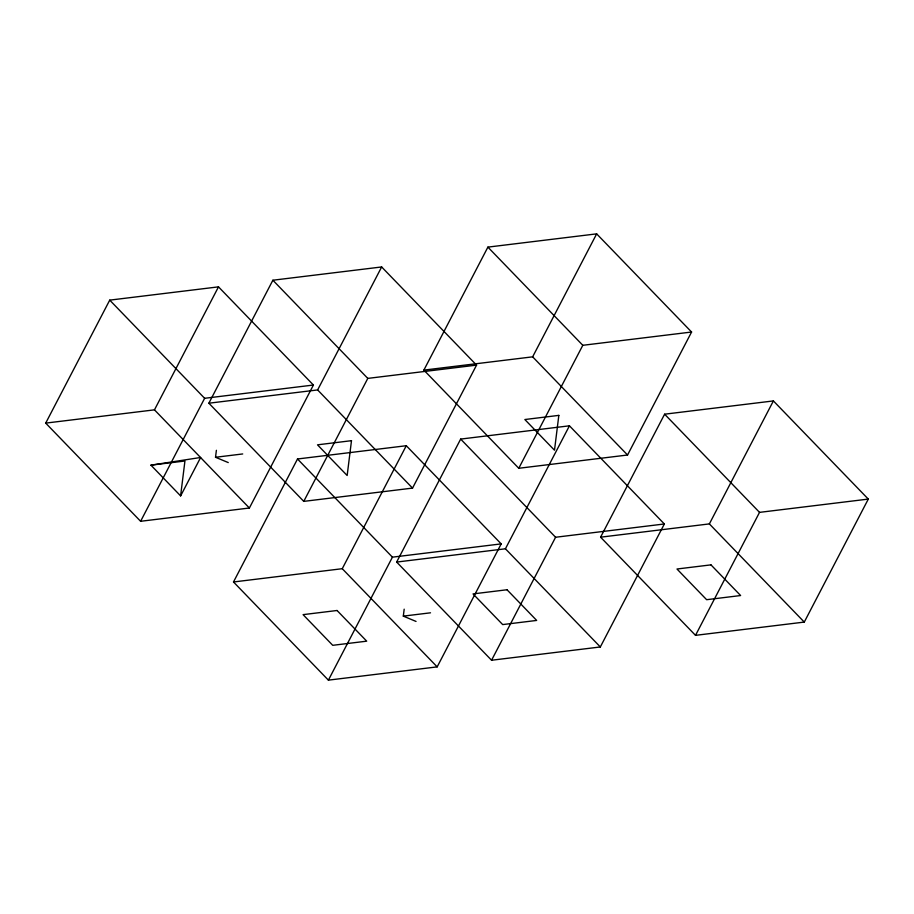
<?xml version="1.0" encoding="UTF-8"?>
<svg xmlns="http://www.w3.org/2000/svg" width="914" height="914" viewBox="0 0 914 914"><rect width="100%" height="100%" fill="white"/><g stroke="black" fill="none" stroke-linecap="round" stroke-linejoin="round"><path stroke-width="1.37" d="M180.606 495.834L184.936 460.999L150.936 465.157L180.629 495.914L200.634 457.48L150.936 465.157M228.26 462.575L215.521 457.274L216.39 450.305M416.041 621.44L403.314 616.127L404.182 609.17M45.7 423.113L109.726 300.135L218.492 286.859L313.411 385.034L249.385 508.013L140.607 521.288L45.7 423.113L154.466 409.849L249.385 508.013M154.466 409.849L218.492 286.859M140.607 521.288L204.633 398.298L313.411 385.034M208.86 403.211L272.875 280.221L381.652 266.957L476.56 365.12L412.545 488.099L303.768 501.375L208.86 403.211L317.626 389.935L412.545 488.099M317.626 389.935L381.652 266.957M233.493 581.978L297.507 458.988L406.284 445.724L501.192 543.887L437.178 666.877L328.4 680.142L233.493 581.978L342.259 568.702L437.178 666.877M303.768 501.375L367.794 378.396L476.56 365.12M423.868 370.113L487.893 247.123L596.659 233.858L691.578 332.022L627.552 455.012L518.775 468.276L423.868 370.113L532.645 356.837L627.552 455.012M342.259 568.702L406.284 445.724M328.4 680.142L392.426 557.163L501.192 543.887M396.653 562.064L460.667 439.086L569.445 425.81L664.352 523.973L600.327 646.963L491.561 660.239L396.653 562.064L505.419 548.788L600.327 646.963M532.645 356.837L596.659 233.858M518.775 468.276L582.801 345.298L691.578 332.022M505.419 548.788L569.445 425.81M491.561 660.239L555.586 537.249L664.352 523.973M600.589 537.181L664.615 414.191L773.393 400.926L868.3 499.09L804.274 622.08L695.508 635.344L600.589 537.181L709.367 523.905L804.274 622.08M709.367 523.905L773.393 400.926M695.508 635.344L759.534 512.366L868.3 499.09M215.521 457.274L242.713 453.95M403.314 616.127L430.505 612.814M664.615 414.191L759.534 512.366M487.893 247.123L582.801 345.298M460.667 439.086L555.586 537.249M272.875 280.221L367.794 378.396M297.507 458.988L392.426 557.163M109.726 300.135L204.633 398.298M351.49 440.674L347.16 475.509L317.501 444.832L351.49 440.674M558.831 415.379L554.501 450.202L524.842 419.526L558.831 415.379M337.06 610.495L303.071 614.642L332.73 645.318L366.72 641.171L337.06 610.495M507.019 589.759L473.029 593.906L502.689 624.582L536.678 620.435L507.019 589.759M710.966 564.863L676.977 569.011L706.636 599.698L740.626 595.54L710.966 564.863"/></g></svg>
